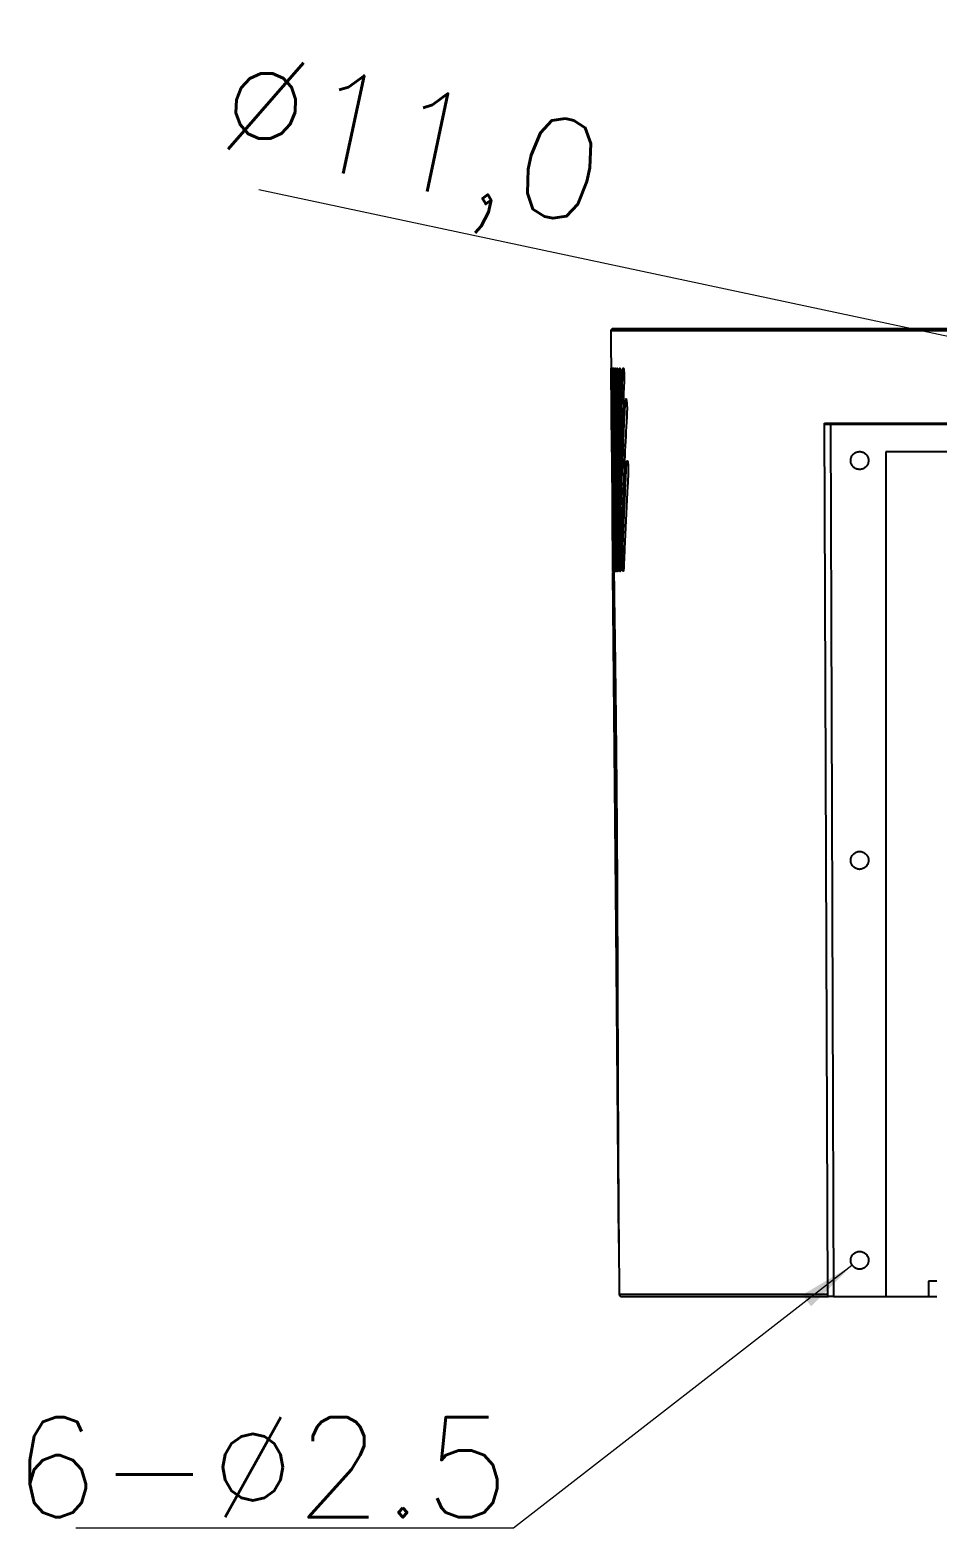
# Model space of a CAD drawing. Header units: millimetres. Extents: x 1677 to 3499, y -182 to 1106.
# Drawn here: x 2233.7 to 2360.7, y 157.3 to 367.1 of the extents above; entities that cross this region are included whole.
import ezdxf

# ---------------------------------------------------------------- set-up
doc = ezdxf.new("R2010")
doc.units = ezdxf.units.MM
doc.linetypes.add('CENTERX2', pattern=[20.32, 12.7, -2.54, 2.54, -2.54])
doc.layers.add('中心线层', color=1, linetype='CENTERX2', lineweight=25)
doc.layers.add('尺寸线层', color=3, linetype='Continuous', lineweight=18)
doc.styles.get("Standard").update_dxf_attribs({"font": 'txt.shx', "bigfont": 'gbcbig.shx'})
doc.dimstyles.new('ISO-25', dxfattribs={"dimtxt": 3.5, "dimasz": 2.5, "dimexe": 1.25, "dimexo": 0.625, "dimtad": 1, "dimtxsty": 'Standard', "dimcen": 2.5, "dimdle": 5, "dimadec": 0, "dimazin": 0, "dimtfac": 1, "dimtmove": 0, "dimatfit": 3, "dimfxl": 0, "dimarcsym": 0})

# ---------------------------------------------------------------- blocks, each defined once
blk = doc.blocks.new('*X21')
at = {"layer": '尺寸线层', "linetype": 'Continuous'}
for points in [[(2423.32, 311.19), (2415.77, 314.16), (2415.22, 311.55)], [(2434.08, 308.9), (2442.18, 308.53), (2441.63, 305.93)]]:
    blk.add_hatch(color=0, dxfattribs=at).paths.add_polyline_path(points, flags=0)
at = {"layer": '尺寸线层', "color": 0, "linetype": 'Continuous'}
blk.add_line((2265.74, 344.73), (2442.06, 307.2), dxfattribs=at)
at = {"layer": '尺寸线层', "color": 0, "insert": (2286.8, 349.99), "char_height": 14, "width": 78, "attachment_point": 5, "rotation": 347.9827}
blk.add_mtext('%%C11,0', dxfattribs=at)
blk = doc.blocks.new('*X25')
at = {"layer": '尺寸线层', "linetype": 'Continuous'}
blk.add_hatch(color=0, dxfattribs=at).paths.add_polyline_path([(2348.76, 194.06), (2343.06, 188.37), (2341.83, 189.95)], flags=0)
at = {"layer": '尺寸线层', "color": 0, "linetype": 'Continuous'}
blk.add_line((2348.76, 194.06), (2301.4, 157.31), dxfattribs=at)
at = {"layer": '尺寸线层', "color": 0}
blk.add_line((2301.4, 157.31), (2240.11, 157.31), dxfattribs=at)
at = {"layer": '尺寸线层', "color": 0, "insert": (2266.11, 165.83), "char_height": 14, "width": 104, "attachment_point": 5}
blk.add_mtext('6-%%C2.5', dxfattribs=at)

msp = doc.modelspace()

# ---------------------------------------------------------------- linework, layer by layer
at = {"layer": '中心线层', "color": 7, "linetype": 'Continuous', "lineweight": 25}
for p, q in [((2315.02, 324.94), (2315.09, 317.44)), ((2315.03, 324.94), (2315.03, 324.94)), ((2315.17, 317.86), (2315.22, 309.04)), ((2315.46, 317.86), (2315.38, 297.2)), ((2315.17, 309.31), (2315.12, 314.58)), ((2345.38, 190.04), (2344.95, 312.04)), ((2345.03, 311.84), (2344.95, 312.04)), ((2345.76, 311.84), (2346.19, 189.74)), ((2315.19, 309.04), (2315.23, 306.11)), ((2353.52, 308.02), (2353.52, 189.74)), ((2315.27, 303.31), (2315.31, 300.17)), ((2315.36, 297.2), (2315.4, 294.06)), ((2359.5, 191.86), (2359.5, 189.74)), ((2316.21, 190.04), (2316.21, 190.04)), ((2346.19, 189.74), (2345.5, 189.74))]:
    msp.add_line(p, q, dxfattribs=at)
at = {"layer": '中心线层', "color": 8, "linetype": 'Continuous', "lineweight": 25}
for p, q in [((2316.88, 319.11), (2316.68, 319.11)), ((2317.26, 314.8), (2317.04, 314.8)), ((2317.21, 306.15), (2317.44, 306.15)), ((2316.44, 293.15), (2316.25, 293.15)), ((2316.9, 293.16), (2316.65, 293.16))]:
    msp.add_line(p, q, dxfattribs=at)
at = {"layer": '中心线层', "color": 7, "linetype": 'Continuous', "lineweight": 25}
msp.add_lwpolyline([(2316.14, 197.21), (2315.75, 241.36), (2315.32, 291.13)], dxfattribs=at)
for points, knots in [([(2315.33, 325.24), (2315.29, 325.24), (2315.21, 325.23), (2315.1, 325.16), (2315.03, 325.05), (2315.02, 324.97), (2315.02, 324.94)], [0, 0, 0, 0, 5929.27922, 12003.48426, 18082.658903, 24023.492443, 24023.492443, 24023.492443, 24023.492443]), ([(2428.7, 325.24), (2426.28, 325.24), (2421.53, 325.24), (2414.39, 325.24), (2407.27, 325.24), (2400.14, 325.24), (2393.02, 325.24), (2386, 325.24), (2379.25, 325.24), (2372.82, 325.24), (2366.65, 325.24), (2360.53, 325.24), (2355.12, 325.24), (2350.46, 325.24), (2346.58, 325.24), (2342.18, 325.24), (2337.42, 325.24), (2333.12, 325.24), (2329.9, 325.24), (2327.48, 325.24), (2324.89, 325.24), (2322.46, 325.24), (2320.42, 325.24), (2318.91, 325.24), (2317.83, 325.24), (2316.97, 325.24), (2316.28, 325.24), (2315.8, 325.24), (2315.49, 325.24), (2315.34, 325.24), (2315.33, 325.24), (2315.33, 325.24)], [0, 0, 0, 0, 5741.344415, 11295.943986, 16949.492312, 22663.763363, 28220.759989, 33878.873217, 39374.407017, 44302.33359, 49227.397104, 54148.408159, 59071.562437, 62409.100277, 65659.968831, 68882.359477, 73804.594179, 78717.817751, 81966.659396, 85262.329815, 88576.96913, 94451.599963, 100364.017119, 106259.897583, 112180.349298, 118131.22587, 125903.783392, 133654.113686, 141622.197792, 149497.821499, 155983.876542, 155983.876542, 155983.876542, 155983.876542]), ([(2315.08, 319.11), (2315.08, 319.14), (2315.08, 319.2), (2315.08, 319.28), (2315.08, 319.35), (2315.08, 319.42), (2315.08, 319.51), (2315.08, 319.62), (2315.08, 319.7), (2315.08, 319.75), (2315.08, 319.73), (2315.09, 319.6), (2315.09, 319.33), (2315.1, 319.05), (2315.1, 318.82), (2315.1, 318.57), (2315.1, 318.35), (2315.1, 318.17), (2315.1, 318.01), (2315.11, 317.91), (2315.11, 317.86)], [0, 0, 0, 0, 2458.271212, 4893.635517, 7321.309286, 9756.652766, 12214.88212, 18308.640271, 24402.396685, 30493.39291, 36584.458456, 48706.556679, 60833.479683, 66931.947489, 73030.34029, 79130.192254, 85229.943111, 89314.929531, 93364.344227, 97449.280712, 97449.280712, 97449.280712, 97449.280712]), ([(2315.13, 319.11), (2315.13, 319.14), (2315.13, 319.2), (2315.13, 319.28), (2315.13, 319.35), (2315.13, 319.42), (2315.13, 319.51), (2315.13, 319.62), (2315.14, 319.7), (2315.14, 319.75), (2315.14, 319.73), (2315.15, 319.6), (2315.16, 319.33), (2315.16, 319.05), (2315.17, 318.82), (2315.17, 318.57), (2315.17, 318.35), (2315.17, 318.17), (2315.17, 318.01), (2315.17, 317.91), (2315.17, 317.86)], [0, 0, 0, 0, 2458.32271, 4893.742196, 7321.478867, 9756.896826, 12215.215762, 18309.079851, 24403.060871, 30494.17155, 36585.457491, 48707.90191, 60835.145153, 66933.827129, 73032.289177, 79132.350954, 85232.212438, 89317.308276, 93366.823686, 97451.877052, 97451.877052, 97451.877052, 97451.877052]), ([(2315.23, 319.11), (2315.23, 319.14), (2315.23, 319.2), (2315.23, 319.28), (2315.23, 319.35), (2315.23, 319.42), (2315.23, 319.51), (2315.24, 319.62), (2315.24, 319.7), (2315.25, 319.75), (2315.25, 319.73), (2315.26, 319.6), (2315.27, 319.33), (2315.28, 319.05), (2315.28, 318.82), (2315.29, 318.57), (2315.29, 318.35), (2315.29, 318.17), (2315.29, 318.01), (2315.29, 317.91), (2315.29, 317.86)], [0, 0, 0, 0, 2458.400501, 4893.913483, 7321.764951, 9757.324201, 12215.815531, 18309.881376, 24404.265344, 30495.612248, 36587.268105, 48710.327658, 60838.132222, 66937.184466, 73035.787962, 79136.213906, 85236.317788, 89321.593965, 93371.296262, 97456.584182, 97456.584182, 97456.584182, 97456.584182]), ([(2315.38, 319.11), (2315.38, 319.14), (2315.38, 319.2), (2315.38, 319.28), (2315.38, 319.35), (2315.38, 319.42), (2315.39, 319.51), (2315.39, 319.62), (2315.4, 319.7), (2315.4, 319.75), (2315.42, 319.73), (2315.43, 319.6), (2315.44, 319.33), (2315.45, 319.05), (2315.46, 318.82), (2315.46, 318.57), (2315.46, 318.35), (2315.46, 318.17), (2315.46, 318.01), (2315.46, 317.91), (2315.46, 317.86)], [0, 0, 0, 0, 2458.501789, 4894.14812, 7322.172389, 9757.950577, 12216.712731, 18311.065544, 24406.076896, 30497.799433, 36589.989872, 48713.964181, 60842.594841, 66942.175638, 73041.013111, 79141.974928, 85242.474802, 89328.020236, 93378.006401, 97463.65174, 97463.65174, 97463.65174, 97463.65174]), ([(2315.59, 319.11), (2315.59, 319.14), (2315.59, 319.2), (2315.59, 319.28), (2315.59, 319.35), (2315.59, 319.42), (2315.6, 319.51), (2315.6, 319.62), (2315.61, 319.7), (2315.62, 319.75), (2315.64, 319.73), (2315.65, 319.6), (2315.67, 319.33), (2315.68, 319.05), (2315.69, 318.82), (2315.69, 318.57), (2315.69, 318.35), (2315.69, 318.17), (2315.69, 318.01), (2315.69, 317.91), (2315.69, 317.86)], [0, 0, 0, 0, 2458.612613, 4894.426253, 7322.685076, 9758.775121, 12217.93549, 18312.700724, 24408.551301, 30500.785852, 36593.710151, 48718.934002, 60848.674807, 66949.012578, 73048.112392, 79149.816346, 85250.864338, 89336.740747, 93387.115474, 97473.297013, 97473.297013, 97473.297013, 97473.297013]), ([(2315.86, 319.11), (2315.86, 319.14), (2315.86, 319.2), (2315.87, 319.28), (2315.87, 319.35), (2315.87, 319.42), (2315.88, 319.51), (2315.89, 319.62), (2315.9, 319.7), (2315.91, 319.75), (2315.93, 319.73), (2315.95, 319.6), (2315.97, 319.33), (2315.99, 319.05), (2315.99, 318.82), (2316, 318.57), (2316, 318.35), (2316, 318.17), (2316, 318.01), (2315.99, 317.91), (2315.99, 317.86)], [0, 0, 0, 0, 2458.722985, 4894.740302, 7323.310606, 9759.832689, 12219.556252, 18314.798983, 24411.850073, 30504.758132, 36598.671475, 48725.556539, 60856.726091, 66958.100072, 73057.455833, 79160.170756, 85261.959555, 89348.238342, 93399.12809, 97486.079105, 97486.079105, 97486.079105, 97486.079105]), ([(2316.22, 319.11), (2316.22, 319.14), (2316.22, 319.2), (2316.23, 319.28), (2316.23, 319.35), (2316.24, 319.42), (2316.24, 319.51), (2316.25, 319.62), (2316.27, 319.7), (2316.29, 319.75), (2316.31, 319.73), (2316.34, 319.6), (2316.37, 319.33), (2316.38, 319.05), (2316.39, 318.82), (2316.39, 318.57), (2316.4, 318.35), (2316.39, 318.17), (2316.39, 318.01), (2316.39, 317.91), (2316.39, 317.86)], [0, 0, 0, 0, 2458.79981, 4895.047719, 7324.022742, 9761.141222, 12221.667014, 18317.462142, 24416.171088, 30509.953199, 36605.172751, 48734.227882, 60867.204144, 66969.971312, 73069.542335, 79173.607154, 85276.378982, 89363.134228, 93414.695881, 97502.728176, 97502.728176, 97502.728176, 97502.728176]), ([(2316.68, 319.11), (2316.68, 319.14), (2316.69, 319.2), (2316.69, 319.28), (2316.7, 319.35), (2316.7, 319.42), (2316.71, 319.51), (2316.72, 319.62), (2316.74, 319.7), (2316.77, 319.75), (2316.79, 319.73), (2316.83, 319.6), (2316.86, 319.33), (2316.88, 319.05), (2316.89, 318.82), (2316.9, 318.57), (2316.9, 318.35), (2316.9, 318.17), (2316.9, 318.01), (2316.89, 317.91), (2316.89, 317.86)], [0, 0, 0, 0, 2458.812208, 4895.310077, 7324.800443, 9762.723135, 12224.360398, 18320.773632, 24421.716454, 30516.617245, 36613.5194, 48745.356196, 60880.575667, 66985.146544, 73084.868241, 79190.690372, 85294.734286, 89382.061204, 93434.485409, 97523.980387, 97523.980387, 97523.980387, 97523.980387]), ([(2315.07, 318.81), (2315.07, 318.78), (2315.07, 318.72), (2315.07, 318.62), (2315.08, 318.52), (2315.08, 318.43), (2315.08, 318.31), (2315.08, 318.17), (2315.08, 318.01), (2315.08, 317.91), (2315.08, 317.86)], [0, 0, 0, 0, 4530.38719, 9018.570623, 13492.593657, 17980.76482, 22511.12725, 30038.625665, 37500.609089, 45028.061444, 45028.061444, 45028.061444, 45028.061444]), ([(2315.69, 317.86), (2315.67, 316.54), (2315.63, 313.96), (2315.58, 310.19), (2315.54, 306.63), (2315.51, 303.27), (2315.48, 300.13), (2315.47, 297.2), (2315.45, 294.47), (2315.45, 292.72), (2315.45, 291.88)], [0, 0, 0, 0, 6893.651103, 13425.312771, 19595.029388, 25402.840725, 30848.869683, 35933.125117, 40655.584637, 45016.227499, 45016.227499, 45016.227499, 45016.227499]), ([(2315.12, 314.67), (2315.12, 314.66), (2315.13, 313.72), (2315.14, 312.77), (2315.16, 311.82)], [0, 0, 0, 0, 154.186304, 13572.138825, 13572.138825, 13572.138825, 13572.138825]), ([(2317.04, 314.8), (2317.04, 314.82), (2317.04, 314.88), (2317.05, 314.96), (2317.06, 315.03), (2317.06, 315.1), (2317.07, 315.19), (2317.09, 315.3), (2317.11, 315.39), (2317.14, 315.43), (2317.17, 315.42), (2317.21, 315.28), (2317.25, 315.01), (2317.27, 314.73), (2317.28, 314.5), (2317.29, 314.26), (2317.29, 314.04), (2317.29, 313.85), (2317.28, 313.69), (2317.28, 313.59), (2317.28, 313.55)], [0, 0, 0, 0, 2460.684339, 4899.244267, 7331.023926, 9771.497767, 12235.979085, 18337.54531, 24445.064892, 30545.528833, 36648.55609, 48792.024048, 60938.410668, 67049.247946, 73153.673777, 79265.647757, 85375.415885, 89466.29234, 93522.547426, 97616.48264, 97616.48264, 97616.48264, 97616.48264]), ([(2317.28, 313.55), (2317.08, 309.94), (2316.91, 306.33), (2316.62, 299.11), (2316.5, 295.5), (2316.39, 291.9)], [0, 0, 0, 0, 6788.572157, 6788.572157, 13577.144313, 13577.144313, 13577.144313, 13577.144313]), ([(2344.95, 312.04), (2346.2, 312.04), (2347.47, 312.04), (2350.72, 312.04), (2352.71, 312.04), (2358.73, 312.04), (2362.8, 312.04), (2370.98, 312.04), (2375.1, 312.04), (2387.46, 312.04), (2395.71, 312.04), (2408.2, 312.04), (2412.45, 312.04), (2416.7, 312.04)], [0, 0, 0, 0, 1933.201388, 1933.201388, 4943.5707, 4943.5707, 10964.309324, 10964.309324, 16985.047948, 16985.047948, 29026.525196, 29026.525196, 35229.157744, 35229.157744, 35229.157744, 35229.157744]), ([(2416.7, 311.84), (2415.83, 311.84), (2414.1, 311.84), (2410.64, 311.84), (2407.4, 311.84), (2404.38, 311.84), (2401.78, 311.84), (2398.32, 311.84), (2394, 311.84), (2389.47, 311.84), (2384.94, 311.84), (2381.54, 311.84), (2379.28, 311.84), (2377.77, 311.84), (2375.89, 311.84), (2373.64, 311.84), (2371.39, 311.84), (2369.15, 311.84), (2366.91, 311.84), (2364.68, 311.84), (2362.45, 311.84), (2360.23, 311.84), (2358.02, 311.84), (2356.14, 311.84), (2354.68, 311.84), (2353.22, 311.84), (2351.46, 311.84), (2349.66, 311.84), (2348.22, 311.84), (2347.15, 311.84), (2346.09, 311.84), (2345.38, 311.84), (2345.03, 311.84)], [0, 0, 0, 0, 5919.399845, 11740.228834, 23478.451806, 27879.889752, 32281.164554, 41083.370198, 51352.463582, 61622.320156, 71894.385109, 82170.200955, 84738.353692, 87305.466651, 92436.383233, 97562.870179, 102685.015335, 107803.073561, 112917.485742, 118028.910834, 123138.160464, 128246.461768, 133355.623502, 138468.102484, 141392.246573, 143587.206311, 148717.289014, 153864.663954, 156447.359109, 159037.656276, 161656.008957, 164230.514214, 164230.514214, 164230.514214, 164230.514214]), ([(2317.21, 306.15), (2317.21, 306.17), (2317.22, 306.23), (2317.22, 306.31), (2317.23, 306.38), (2317.23, 306.45), (2317.24, 306.55), (2317.26, 306.65), (2317.29, 306.74), (2317.31, 306.78), (2317.35, 306.77), (2317.39, 306.63), (2317.43, 306.36), (2317.45, 306.08), (2317.46, 305.85), (2317.47, 305.61), (2317.47, 305.39), (2317.47, 305.2), (2317.46, 305.04), (2317.46, 304.95), (2317.46, 304.9)], [0, 0, 0, 0, 2464.598164, 4907.102795, 7342.889729, 9787.463962, 12256.167523, 18367.597224, 24485.444654, 30595.905878, 36709.104695, 48872.641364, 61038.946568, 67160.022679, 73274.155435, 79396.327653, 85516.151932, 89613.663975, 93676.605658, 97777.484536, 97777.484536, 97777.484536, 97777.484536]), ([(2348.6, 306.8), (2348.6, 306.83), (2348.6, 306.89), (2348.61, 306.99), (2348.63, 307.09), (2348.67, 307.22), (2348.73, 307.37), (2348.83, 307.53), (2348.95, 307.68), (2349.1, 307.8), (2349.26, 307.91), (2349.38, 307.96), (2349.44, 307.98)], [0, 0, 0, 0, 3545.659035, 7064.749558, 10582.376495, 14123.6762, 21016.373068, 27981.338913, 34961.630811, 42008.696666, 49220.999026, 56482.62169, 56482.62169, 56482.62169, 56482.62169]), ([(2351.1, 306.8), (2351.1, 306.76), (2351.1, 306.7), (2351.08, 306.6), (2351.06, 306.5), (2351.04, 306.4), (2350.98, 306.27), (2350.89, 306.09), (2350.73, 305.91), (2350.54, 305.75), (2350.26, 305.59), (2349.85, 305.51), (2349.44, 305.6), (2349.15, 305.75), (2348.96, 305.91), (2348.81, 306.09), (2348.7, 306.29), (2348.64, 306.47), (2348.6, 306.63), (2348.6, 306.74), (2348.6, 306.8)], [0, 0, 0, 0, 2461.172657, 4903.483392, 7345.153749, 9804.419037, 12299.128071, 18329.977735, 24462.854736, 30648.458257, 36851.804869, 49621.157374, 62402.648288, 68614.150354, 74800.486444, 80932.490101, 86955.108394, 91086.950257, 95154.052696, 99242.421117, 99242.421117, 99242.421117, 99242.421117]), ([(2349.44, 307.98), (2349.48, 307.99), (2349.54, 308.01), (2349.64, 308.03), (2349.75, 308.04), (2349.88, 308.05), (2350.06, 308.04), (2350.19, 308), (2350.25, 307.98)], [0, 0, 0, 0, 4403.68819, 8783.75446, 13166.956203, 17579.995064, 26384.095085, 35152.323606, 35152.323606, 35152.323606, 35152.323606]), ([(2350.25, 307.98), (2350.28, 307.97), (2350.34, 307.95), (2350.43, 307.9), (2350.52, 307.86), (2350.62, 307.78), (2350.74, 307.68), (2350.87, 307.53), (2350.97, 307.37), (2351.04, 307.19), (2351.09, 306.99), (2351.1, 306.86), (2351.1, 306.8)], [0, 0, 0, 0, 3641.54565, 7249.711713, 10845.182894, 14448.863155, 21476.329993, 28449.922669, 35414.774199, 42328.65222, 49414.272698, 56525.756157, 56525.756157, 56525.756157, 56525.756157]), ([(2418.91, 308.02), (2405.7, 308.02), (2392.79, 308.02), (2374.11, 308.02), (2367.46, 308.02), (2358.68, 308.02), (2356.02, 308.02), (2353.52, 308.02)], [0, 0, 0, 0, 10084.432144, 10084.432144, 16367.356088, 16367.356088, 19335.747399, 19335.747399, 19335.747399, 19335.747399]), ([(2316.65, 293.16), (2316.69, 294.24), (2316.77, 296.41), (2316.91, 299.8), (2317.06, 303.04), (2317.16, 305.21), (2317.21, 306.15)], [0, 0, 0, 0, 6040.681557, 12066.803662, 18896.199576, 24133.613439, 24133.613439, 24133.613439, 24133.613439]), ([(2317.46, 304.9), (2317.41, 304.03), (2317.31, 302.3), (2317.18, 299.7), (2317.06, 297.1), (2316.94, 294.5), (2316.87, 292.77), (2316.84, 291.91)], [0, 0, 0, 0, 5906.105224, 11811.278421, 17715.595925, 23619.156166, 29522.272003, 29522.272003, 29522.272003, 29522.272003]), ([(2315.31, 291.88), (2315.31, 291.86), (2315.31, 291.8), (2315.32, 291.72), (2315.32, 291.65), (2315.32, 291.58), (2315.32, 291.48), (2315.32, 291.38), (2315.32, 291.29), (2315.32, 291.25), (2315.32, 291.26), (2315.31, 291.4), (2315.31, 291.67), (2315.31, 291.95), (2315.31, 292.18), (2315.3, 292.43), (2315.3, 292.65), (2315.3, 292.83), (2315.3, 292.99), (2315.3, 293.09), (2315.3, 293.13)], [0, 0, 0, 0, 2470.973307, 4918.928885, 7359.162271, 9807.114067, 12278.080529, 18403.365429, 24528.658189, 30651.193779, 36773.750117, 48958.557522, 61148.214963, 67278.176436, 73408.194422, 79539.559645, 85670.935284, 89777.053882, 93847.426607, 97953.501059, 97953.501059, 97953.501059, 97953.501059]), ([(2315.35, 291.26), (2315.35, 291.26), (2315.35, 291.26), (2315.35, 291.3), (2315.34, 291.42), (2315.34, 291.62), (2315.34, 291.89), (2315.33, 292.16), (2315.33, 292.44), (2315.33, 292.77), (2315.33, 292.99), (2315.33, 293.13)], [0, 0, 0, 0, 1513.586485, 6949.984984, 12658.962901, 19744.602354, 25278.64235, 31657.546287, 36828.643114, 41726.228934, 50661.817612, 50661.817612, 50661.817612, 50661.817612]), ([(2315.43, 291.26), (2315.43, 291.26), (2315.43, 291.25), (2315.43, 291.3), (2315.42, 291.41), (2315.42, 291.58), (2315.41, 291.83), (2315.41, 292.12), (2315.4, 292.43), (2315.4, 292.76), (2315.4, 292.99), (2315.4, 293.13)], [0, 0, 0, 0, 807.669807, 6147.51072, 12656.124593, 18232.569748, 23263.546009, 31655.089682, 36616.558576, 41445.551249, 50664.010245, 50664.010245, 50664.010245, 50664.010245]), ([(2315.45, 291.88), (2315.45, 291.76), (2315.45, 291.56), (2315.44, 291.4), (2315.44, 291.36), (2315.44, 291.34)], [0, 0, 0, 0, 10204.090324, 15699.859706, 19039.125973, 19039.125973, 19039.125973, 19039.125973]), ([(2315.59, 291.88), (2315.59, 291.86), (2315.59, 291.8), (2315.59, 291.72), (2315.59, 291.65), (2315.58, 291.58), (2315.58, 291.48), (2315.58, 291.38), (2315.57, 291.29), (2315.57, 291.25), (2315.56, 291.26), (2315.55, 291.4), (2315.54, 291.67), (2315.53, 291.95), (2315.53, 292.18), (2315.52, 292.43), (2315.52, 292.65), (2315.52, 292.83), (2315.52, 292.99), (2315.52, 293.09), (2315.52, 293.13)], [0, 0, 0, 0, 2471.127019, 4919.287739, 7359.791946, 9808.0935, 12279.500486, 18405.259765, 24531.516909, 30654.64364, 36778.040911, 48964.293389, 61155.283903, 67286.067977, 73416.49026, 79548.714971, 85680.668274, 89787.264897, 93858.074844, 97964.635525, 97964.635525, 97964.635525, 97964.635525]), ([(2315.79, 291.88), (2315.79, 291.86), (2315.78, 291.8), (2315.78, 291.72), (2315.78, 291.65), (2315.78, 291.58), (2315.78, 291.48), (2315.77, 291.38), (2315.76, 291.29), (2315.75, 291.25), (2315.74, 291.26), (2315.73, 291.4), (2315.71, 291.67), (2315.71, 291.95), (2315.7, 292.18), (2315.7, 292.43), (2315.69, 292.65), (2315.69, 292.83), (2315.69, 292.99), (2315.7, 293.09), (2315.7, 293.13)], [0, 0, 0, 0, 2471.232301, 4919.544982, 7360.254721, 9808.820966, 12280.555861, 18406.690366, 24533.65772, 30657.262209, 36781.254115, 48968.573351, 61160.529013, 67291.941164, 73422.640615, 79555.496325, 85687.935308, 89794.83566, 93865.979272, 97972.971751, 97972.971751, 97972.971751, 97972.971751]), ([(2316.05, 291.88), (2316.05, 291.86), (2316.05, 291.8), (2316.04, 291.72), (2316.04, 291.65), (2316.04, 291.58), (2316.03, 291.48), (2316.03, 291.38), (2316.02, 291.29), (2316, 291.25), (2315.99, 291.26), (2315.97, 291.4), (2315.95, 291.67), (2315.94, 291.95), (2315.94, 292.18), (2315.93, 292.43), (2315.93, 292.65), (2315.93, 292.83), (2315.93, 292.99), (2315.93, 293.09), (2315.93, 293.13)], [0, 0, 0, 0, 2471.321559, 4919.810538, 7360.793936, 9809.73965, 12281.966116, 18408.562055, 24536.535589, 30660.790372, 36785.573347, 48974.317221, 61167.52993, 67299.779325, 73430.814388, 79564.527169, 85697.639227, 89804.934353, 93876.524575, 97984.118636, 97984.118636, 97984.118636, 97984.118636]), ([(2316.39, 291.9), (2316.39, 291.87), (2316.39, 291.81), (2316.39, 291.73), (2316.38, 291.66), (2316.38, 291.59), (2316.37, 291.5), (2316.36, 291.39), (2316.35, 291.31), (2316.33, 291.26), (2316.31, 291.28), (2316.29, 291.41), (2316.27, 291.68), (2316.25, 291.96), (2316.25, 292.19), (2316.24, 292.44), (2316.24, 292.66), (2316.24, 292.84), (2316.24, 293), (2316.25, 293.1), (2316.25, 293.15)], [0, 0, 0, 0, 2471.375256, 4920.061237, 7361.39923, 9810.868322, 12283.794645, 18410.929225, 24540.291322, 30665.391603, 36791.211695, 48981.807533, 61176.599919, 67309.977337, 73441.337092, 79576.197406, 85710.196701, 89817.962084, 93890.130839, 97998.572956, 97998.572956, 97998.572956, 97998.572956]), ([(2316.84, 291.91), (2316.84, 291.88), (2316.83, 291.82), (2316.83, 291.74), (2316.82, 291.67), (2316.82, 291.6), (2316.81, 291.51), (2316.8, 291.4), (2316.78, 291.32), (2316.76, 291.28), (2316.73, 291.29), (2316.7, 291.42), (2316.67, 291.69), (2316.66, 291.97), (2316.65, 292.2), (2316.64, 292.45), (2316.64, 292.67), (2316.64, 292.85), (2316.65, 293.01), (2316.65, 293.11), (2316.65, 293.16)], [0, 0, 0, 0, 2471.369851, 4920.272636, 7362.069067, 9812.252856, 12286.159454, 18413.920669, 24545.178036, 30671.375995, 36798.550095, 48991.547907, 61188.325572, 67323.213994, 73454.862806, 79591.244306, 85726.406926, 89834.729364, 93907.647909, 98017.274003, 98017.274003, 98017.274003, 98017.274003]), ([(2315.44, 291.34), (2315.48, 288.89), (2315.55, 283.7), (2315.67, 275.55), (2315.76, 267.02), (2315.85, 257.48), (2315.91, 246.93), (2315.95, 235.42), (2315.99, 223.9), (2316.04, 212.35), (2316.1, 201.07), (2316.17, 193.64), (2316.2, 190.04)], [0, 0, 0, 0, 4102.934658, 8681.97864, 13210.02943, 17738.324948, 23842.487125, 30072.269524, 36443.697374, 42943.919295, 49540.229623, 55724.177034, 55724.177034, 55724.177034, 55724.177034]), ([(2348.6, 250.8), (2348.6, 250.83), (2348.6, 250.9), (2348.61, 251), (2348.63, 251.09), (2348.66, 251.19), (2348.72, 251.33), (2348.82, 251.5), (2348.97, 251.69), (2349.16, 251.84), (2349.44, 252), (2349.84, 252.09), (2350.24, 252), (2350.53, 251.84), (2350.72, 251.69), (2350.88, 251.5), (2350.99, 251.31), (2351.06, 251.13), (2351.09, 250.97), (2351.1, 250.85), (2351.1, 250.8)], [0, 0, 0, 0, 2477.670966, 4943.127314, 7416.479835, 9917.649058, 12465.903554, 18599.080941, 24890.728384, 31190.349035, 37489.108204, 50123.41896, 62732.01907, 69009.137721, 75294.93746, 81574.338886, 87708.464287, 91930.341995, 96062.356474, 100196.624219, 100196.624219, 100196.624219, 100196.624219]), ([(2351.1, 250.8), (2351.1, 250.77), (2351.1, 250.7), (2351.08, 250.6), (2351.06, 250.5), (2351.03, 250.41), (2350.98, 250.27), (2350.88, 250.1), (2350.72, 249.91), (2350.53, 249.76), (2350.25, 249.6), (2349.85, 249.51), (2349.45, 249.6), (2349.16, 249.76), (2348.98, 249.91), (2348.82, 250.1), (2348.71, 250.29), (2348.64, 250.47), (2348.6, 250.63), (2348.6, 250.74), (2348.6, 250.8)], [0, 0, 0, 0, 2484.46726, 4956.568003, 7436.299633, 9943.476417, 12497.273069, 18641.652205, 24936.290189, 31234.879647, 37524.00791, 50135.496915, 62759.920079, 69057.887298, 75357.683806, 81651.540997, 87787.229023, 92009.831179, 96139.101221, 100268.425632, 100268.425632, 100268.425632, 100268.425632]), ([(2348.6, 194.81), (2348.6, 194.84), (2348.6, 194.9), (2348.61, 195), (2348.63, 195.1), (2348.66, 195.2), (2348.72, 195.33), (2348.82, 195.51), (2348.97, 195.69), (2349.16, 195.85), (2349.44, 196), (2349.84, 196.09), (2350.24, 196), (2350.53, 195.85), (2350.72, 195.69), (2350.88, 195.51), (2350.99, 195.32), (2351.06, 195.13), (2351.09, 194.97), (2351.1, 194.86), (2351.1, 194.81)], [0, 0, 0, 0, 2504.304942, 4996.09177, 7495.715588, 10023.342302, 12598.480253, 18795.99495, 25154.601947, 31521.498274, 37889.074601, 50662.466047, 63409.839179, 69755.532309, 76108.852598, 82455.029634, 88653.231525, 92919.023095, 97093.852899, 101270.982257, 101270.982257, 101270.982257, 101270.982257]), ([(2351.1, 194.81), (2351.1, 194.77), (2351.1, 194.71), (2351.08, 194.61), (2351.06, 194.51), (2351.03, 194.41), (2350.98, 194.28), (2350.88, 194.1), (2350.72, 193.92), (2350.53, 193.76), (2350.25, 193.61), (2349.85, 193.52), (2349.45, 193.61), (2349.17, 193.76), (2348.98, 193.92), (2348.82, 194.1), (2348.71, 194.3), (2348.64, 194.48), (2348.6, 194.64), (2348.6, 194.75), (2348.6, 194.81)], [0, 0, 0, 0, 2510.931976, 5009.256374, 7515.217709, 10048.876867, 12629.648077, 18838.690677, 25200.556567, 31566.682719, 37924.450885, 50674.089115, 63437.387469, 69804.510373, 76172.120286, 82533.186507, 88732.99845, 92999.633147, 97171.805831, 101344.088414, 101344.088414, 101344.088414, 101344.088414]), ([(2360.66, 191.86), (2360.61, 191.86), (2360.52, 191.86), (2360.26, 191.86), (2359.95, 191.86), (2359.68, 191.86), (2359.54, 191.86), (2359.5, 191.86)], [0, 0, 0, 0, 6762.956899, 13995.893264, 21228.629712, 28461.073656, 30701.117528, 30701.117528, 30701.117528, 30701.117528]), ([(2316.2, 190.04), (2316.2, 190), (2316.21, 189.94), (2316.25, 189.87), (2316.29, 189.83), (2316.34, 189.79), (2316.41, 189.75), (2316.47, 189.75), (2316.5, 189.74)], [0, 0, 0, 0, 8520.794181, 13093.756212, 17755.431424, 22409.825455, 26960.285046, 35408.324702, 35408.324702, 35408.324702, 35408.324702]), ([(2316.51, 189.74), (2316.51, 189.74), (2316.51, 189.74), (2316.65, 189.74), (2316.92, 189.74), (2317.33, 189.74), (2317.98, 189.74), (2318.81, 189.74), (2319.74, 189.74), (2320.74, 189.74), (2322, 189.74), (2323.6, 189.74), (2325.55, 189.74), (2327.87, 189.74), (2330.52, 189.74), (2333.65, 189.74), (2337.24, 189.74), (2341.21, 189.74), (2344.05, 189.74), (2345.5, 189.74)], [0, 0, 0, 0, 6640.313222, 14630.79084, 22548.574172, 30635.372006, 38776.143214, 46618.192711, 51496.902909, 56311.442685, 61159.604745, 65910.487241, 70655.683129, 74707.190905, 78719.282699, 82678.874738, 86699.601854, 90662.536661, 94744.249867, 94744.249867, 94744.249867, 94744.249867]), ([(2345.5, 189.74), (2345.47, 189.74), (2345.44, 189.78), (2345.39, 189.88), (2345.38, 189.96), (2345.38, 190.04)], [0, 0, 0, 0, 7042.31991, 7042.31991, 14084.63982, 14084.63982, 14084.63982, 14084.63982]), ([(2353.45, 189.74), (2353.86, 189.74), (2355.86, 189.74), (2357.89, 189.74), (2359.5, 189.74)], [0, 0, 0, 0, 2954.270179, 14144.118481, 14144.118481, 14144.118481, 14144.118481]), ([(2359.5, 189.74), (2359.62, 189.74), (2359.84, 189.74), (2360.17, 189.74), (2360.44, 189.74), (2360.61, 189.74), (2360.65, 189.74), (2360.66, 189.74)], [0, 0, 0, 0, 7109.093382, 14218.10996, 21327.321787, 28436.715418, 30711.392585, 30711.392585, 30711.392585, 30711.392585])]:
    msp.add_open_spline(points, degree=3, knots=knots, dxfattribs=at)
at = {"layer": '中心线层', "color": 8, "linetype": 'Continuous', "lineweight": 25}
for points, knots in [([(2428.7, 324.94), (2423.2, 324.94), (2412.2, 324.94), (2395.69, 324.94), (2381.94, 324.94), (2370.97, 324.94), (2362.77, 324.94), (2355.32, 324.94), (2348.64, 324.94), (2342.77, 324.94), (2337.21, 324.94), (2332.24, 324.94), (2328.12, 324.94), (2324.68, 324.94), (2321.99, 324.94), (2319.98, 324.94), (2318.53, 324.94), (2317.48, 324.94), (2316.39, 324.94), (2315.56, 324.94), (2315.08, 324.94), (2315.05, 324.94), (2315.03, 324.94)], [0, 0, 0, 0, 9005.086808, 18010.613641, 27030.449052, 31553.81142, 36073.685675, 40598.78821, 44018.697854, 47490.227107, 50969.751832, 54484.005616, 57971.091479, 61466.884674, 65613.868124, 69744.449855, 73829.290502, 77880.803515, 81917.420339, 90867.343927, 99815.063604, 107809.067448, 107809.067448, 107809.067448, 107809.067448]), ([(2316.21, 190.04), (2316.22, 190.04), (2316.24, 190.04), (2316.58, 190.04), (2317.27, 190.04), (2318.31, 190.04), (2319.62, 190.04), (2320.96, 190.04), (2322.78, 190.04), (2325.02, 190.04), (2327.58, 190.04), (2330.24, 190.04), (2333.42, 190.04), (2337.06, 190.04), (2341.07, 190.04), (2343.94, 190.04), (2345.38, 190.04)], [0, 0, 0, 0, 8627.162855, 18559.441589, 28481.382573, 38401.150555, 43370.923164, 48363.154279, 53392.589798, 58409.020236, 61767.721486, 65118.422265, 68454.994479, 71820.519767, 75167.136324, 78522.288806, 78522.288806, 78522.288806, 78522.288806])]:
    msp.add_open_spline(points, degree=3, knots=knots, dxfattribs=at)
at = {"layer": '中心线层', "color": 7, "linetype": 'Continuous', "lineweight": 25}
for points in [[(2315.17, 307.95), (2315.13, 311.67), (2315.1, 315.39), (2315.08, 319.11)], [(2315.17, 309.31), (2315.15, 312.58), (2315.14, 315.85), (2315.13, 319.11)], [(2315.3, 293.13), (2315.23, 301.79), (2315.2, 310.45), (2315.23, 319.11)], [(2315.33, 293.13), (2315.29, 301.79), (2315.31, 310.45), (2315.38, 319.11)], [(2315.4, 293.13), (2315.4, 301.79), (2315.46, 310.45), (2315.59, 319.11)], [(2315.52, 293.13), (2315.57, 301.79), (2315.67, 310.46), (2315.86, 319.11)], [(2315.7, 293.13), (2315.79, 301.8), (2315.95, 310.46), (2316.22, 319.11)], [(2315.93, 293.13), (2316.09, 301.8), (2316.32, 310.46), (2316.68, 319.11)], [(2315.08, 317.86), (2315.09, 316.32), (2315.11, 314.77), (2315.12, 313.22)], [(2315.11, 317.86), (2315.11, 316.77), (2315.12, 315.67), (2315.12, 314.58)], [(2315.29, 317.86), (2315.24, 309.2), (2315.26, 300.54), (2315.31, 291.88)], [(2315.99, 317.86), (2315.78, 309.21), (2315.66, 300.55), (2315.59, 291.88)], [(2316.39, 317.86), (2316.09, 309.21), (2315.9, 300.55), (2315.79, 291.88)], [(2316.89, 317.86), (2316.49, 309.21), (2316.23, 300.55), (2316.05, 291.88)], [(2316.25, 293.15), (2316.43, 300.36), (2316.69, 307.58), (2317.04, 314.8)], [(2346.19, 189.74), (2348.43, 189.74), (2350.88, 189.74), (2353.52, 189.74)]]:
    msp.add_open_spline(points, degree=3, dxfattribs=at)

# ---------------------------------------------------------------- block references
at = {"layer": '尺寸线层'}
msp.add_blockref('*X25', (0, 0), dxfattribs=at)

# ---------------------------------------------------------------- dimensions: what is measured, and where the dimension line sits
dim = msp.add_diameter_dim_2p(p1=(2434.08, 308.9), p2=(2423.32, 311.19), dimstyle='ISO-25', override={"dimtxt": 14, "dimasz": 8, "dimexe": 2, "dimexo": 0, "dimgap": 1.524, "dimdec": 1, "dimzin": 0, "dimpost": '%%C<>', "dimsah": 1, "dimdle": 8.16, "dimadec": 2, "dimtfill": 1, "dimtolj": 1, "dimtzin": 0}, dxfattribs=at)
dim.commit()
dim.dimension.update_dxf_attribs({"geometry": '*X21', "text_midpoint": (2284.81, 340.67), "dimtype": 163})

doc.saveas('drawing.dxf')
